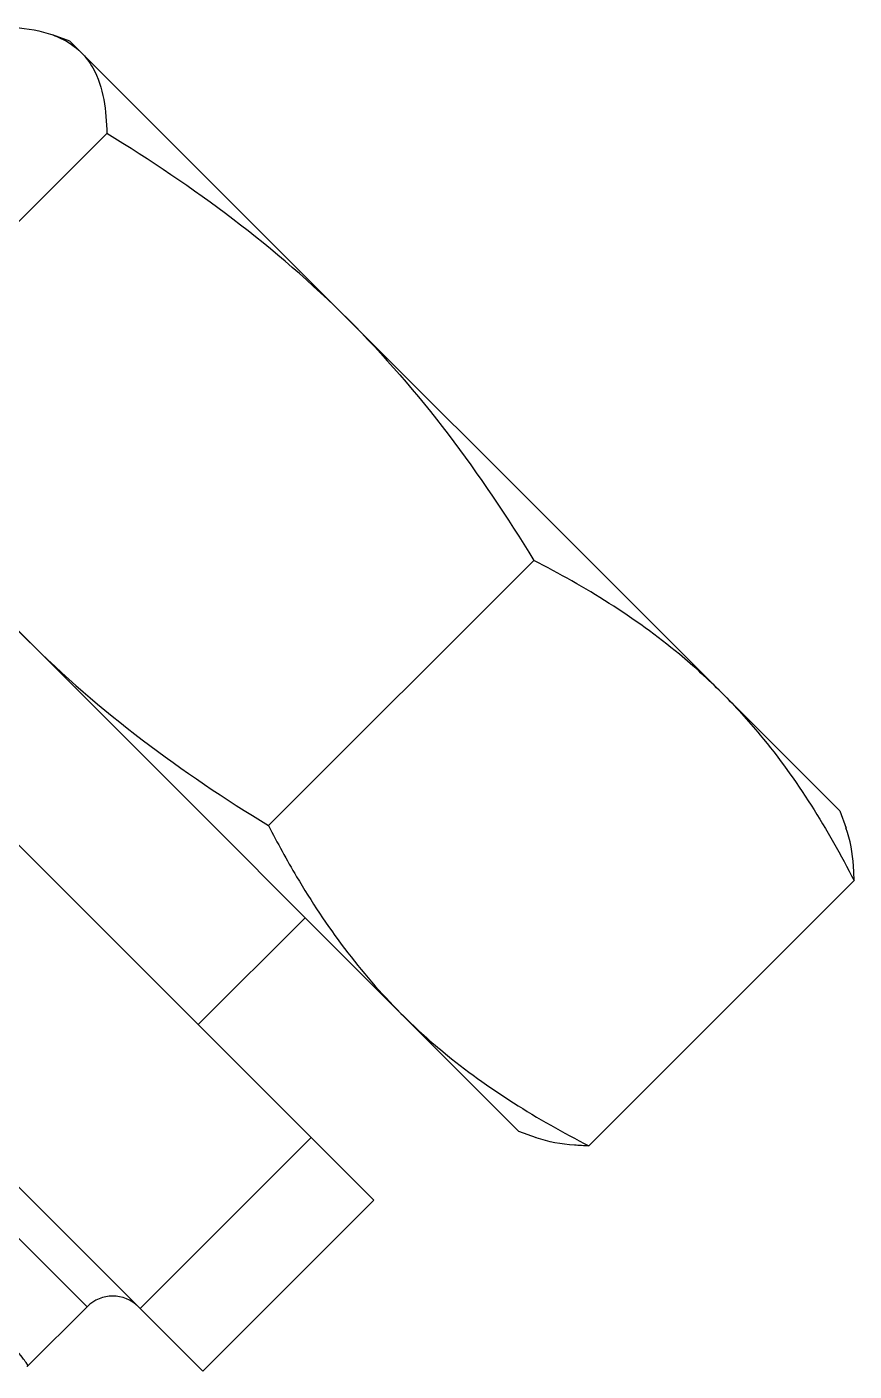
# Model space of a CAD drawing. Extents: x 1382187 to 1725648, y 860327 to 1571294.
# Drawn here: x 1527072.7 to 1527184.5, y 1238785.5 to 1238967.3 of the extents above; entities that cross this region are included whole.
import ezdxf

# ---------------------------------------------------------------- set-up
doc = ezdxf.new("R2010")
doc.units = 0
doc.header["$LTSCALE"] = 1000
doc.header["$MEASUREMENT"] = 0

msp = doc.modelspace()

# ---------------------------------------------------------------- linework, layer by layer
for p, q in [((1527078.53, 1238965.36), (1527076.16, 1238966.22)), ((1527078.53, 1238965.36), (1527182.61, 1238861.28)), ((1527083.51, 1238952.87), (1527047.65, 1238917.01)), ((1527035.16, 1238921.99), (1527139.24, 1238817.91)), ((1527119.61, 1238808.63), (1527025.88, 1238902.36)), ((1527141.24, 1238895.14), (1527105.38, 1238859.28)), ((1527096.48, 1238785.5), (1527002.75, 1238879.23)), ((1527080.84, 1238794.2), (1527011.45, 1238863.59)), ((1527182.61, 1238861.28), (1527183.47, 1238858.91)), ((1527184.55, 1238851.83), (1527148.69, 1238815.97)), ((1527110.33, 1238846.82), (1527095.88, 1238832.36)), ((1527141.61, 1238817.05), (1527139.24, 1238817.91)), ((1527111.16, 1238817.08), (1527088.03, 1238793.95)), ((1527119.61, 1238808.63), (1527096.48, 1238785.5)), ((1527072.81, 1238786.17), (1527080.84, 1238794.2)), ((1527072.71, 1238786.16), (1527072.81, 1238786.17))]:
    msp.add_line(p, q)
msp.add_arc((1527084.31, 1238790.73), 4.91, 45, 135)
for points, knots in [([(1527069.08, 1238967.3), (1527069.74, 1238967.29), (1527072.14, 1238967.19), (1527074.57, 1238966.8), (1527076.22, 1238966.2)], [0, 0, 0, 0, 0.270862, 1, 1, 1, 1]), ([(1527076.22, 1238966.2), (1527076.59, 1238966.06), (1527077.98, 1238965.49), (1527079.26, 1238964.62), (1527080.05, 1238963.84)], [0, 0, 0, 0, 0.261173, 1, 1, 1, 1]), ([(1527080.05, 1238963.84), (1527080.66, 1238963.23), (1527083.01, 1238960.04), (1527083.46, 1238955.9), (1527083.51, 1238952.87)], [0, 0, 0, 0, 0.22235, 1, 1, 1, 1]), ([(1527166.65, 1238877.24), (1527164.82, 1238879.06), (1527157.13, 1238886.06), (1527148.19, 1238891.59), (1527141.24, 1238895.14)], [0, 0, 0, 0, 0.248254, 1, 1, 1, 1]), ([(1527166.65, 1238877.24), (1527168.47, 1238875.42), (1527175.47, 1238867.72), (1527180.99, 1238858.78), (1527184.55, 1238851.83)], [0, 0, 0, 0, 0.248254, 1, 1, 1, 1]), ([(1527105.38, 1238859.28), (1527106.58, 1238856.94), (1527111.54, 1238847.83), (1527117.8, 1238839.35), (1527123.28, 1238833.87)], [0, 0, 0, 0, 0.25305, 1, 1, 1, 1]), ([(1527184.55, 1238851.83), (1527184.54, 1238852.48), (1527184.44, 1238854.89), (1527184.05, 1238857.32), (1527183.45, 1238858.97)], [0, 0, 0, 0, 0.270862, 1, 1, 1, 1]), ([(1527123.28, 1238833.87), (1527125.1, 1238832.05), (1527132.8, 1238825.05), (1527141.74, 1238819.53), (1527148.69, 1238815.97)], [0, 0, 0, 0, 0.248254, 1, 1, 1, 1]), ([(1527148.69, 1238815.97), (1527148.03, 1238815.98), (1527145.63, 1238816.08), (1527143.2, 1238816.47), (1527141.55, 1238817.07)], [0, 0, 0, 0, 0.270862, 1, 1, 1, 1]), ([(1527072.81, 1238786.17), (1527072.88, 1238786.24), (1527072.58, 1238786.66), (1527072.21, 1238787.23), (1527071.33, 1238788.3), (1527070.17, 1238789.65), (1527068.64, 1238791.38), (1527066, 1238794.3), (1527063.84, 1238796.64), (1527062.31, 1238798.29)], [0, 0, 0, 0, 0.018878, 0.068916, 0.150826, 0.263937, 0.407062, 0.578714, 1, 1, 1, 1])]:
    msp.add_open_spline(points, degree=3, knots=knots)
for points in [[(1527116.13, 1238927.76), (1527106.42, 1238937.46), (1527095.23, 1238945.73), (1527083.51, 1238952.87)], [(1527116.13, 1238927.76), (1527125.83, 1238918.06), (1527134.1, 1238906.86), (1527141.24, 1238895.14)], [(1527047.65, 1238917.01), (1527054.79, 1238905.29), (1527063.06, 1238894.09), (1527072.76, 1238884.39)], [(1527072.76, 1238884.39), (1527082.46, 1238874.69), (1527093.66, 1238866.42), (1527105.38, 1238859.28)]]:
    msp.add_open_spline(points, degree=3)

doc.saveas('drawing.dxf')
